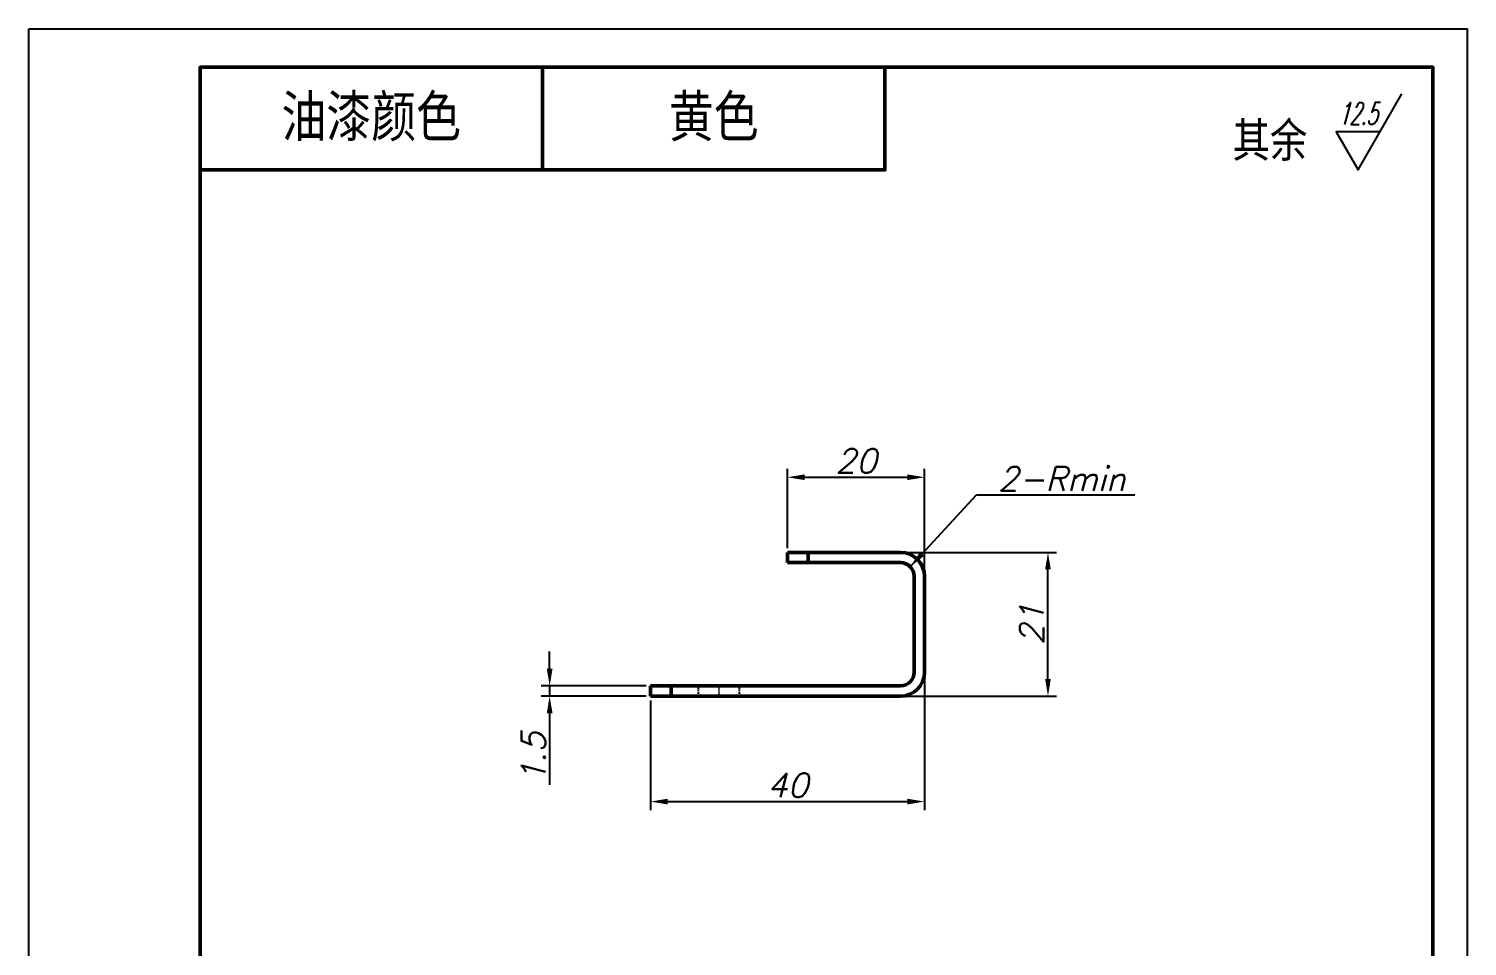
# Model space of a CAD drawing. Header units: inches. Extents: x 17901 to 26602, y 9673 to 14036.
# Drawn here: x 23192.8 to 23402.8, y 12658 to 12792 of the extents above; entities that cross this region are included whole.
import ezdxf
from ezdxf.enums import TextEntityAlignment as Align

# ---------------------------------------------------------------- set-up
doc = ezdxf.new("R2010")
doc.units = ezdxf.units.IN
doc.header["$MEASUREMENT"] = 0
doc.linetypes.add('CENTER', pattern=[50.8, 31.75, -6.35, 6.35, -6.35])
doc.linetypes.add('DASHED2', pattern=[9.525, 6.35, -3.175])
doc.layers.add('Dim', color=3, linetype='Continuous')
for name, color, linetype, lineweight in [('中心线', 1, 'CENTER', 15), ('图框_内框线', 5, 'Continuous', 50), ('标注线', 3, 'Continuous', 25), ('粗实线', 7, 'Continuous', 50), ('虚线', 2, 'DASHED2', 25)]:
    doc.layers.add(name, color=color, linetype=linetype, lineweight=lineweight)
doc.styles.add('DIM_FONT', font='romans.shx', dxfattribs={"oblique": 15})
doc.styles.add('仿宋体', font='FSGB2312.ttf', dxfattribs={"width": 0.8, "height": 3.5})
doc.dimstyles.new('幅面 1：1$0', dxfattribs={"dimtxt": 3.5, "dimasz": 2.5, "dimexe": 1.25, "dimexo": 0.625, "dimtad": 1, "dimdsep": 46, "dimtxsty": 'DIM_FONT', "dimcen": 2.5, "dimclrd": 256, "dimclre": 256, "dimclrt": 256, "dimadec": 0, "dimazin": 0, "dimtm": 1e-09, "dimtfac": 0.5, "dimtmove": 0, "dimatfit": 3, "dimfxl": 1, "dimlwd": -1, "dimarcsym": 0})
doc.dimstyles.new('幅面 1：1$7', dxfattribs={"dimtxt": 3.5, "dimasz": 2.5, "dimexe": 1.25, "dimexo": 0.625, "dimtad": 1, "dimdsep": 46, "dimtxsty": 'DIM_FONT', "dimcen": 2.5, "dimclrd": 256, "dimclrt": 256, "dimadec": 0, "dimazin": 0, "dimtfac": 1, "dimtmove": 0, "dimatfit": 3, "dimfxl": 1, "dimlwd": -1, "dimarcsym": 0})

# ---------------------------------------------------------------- blocks, each defined once
blk = doc.blocks.new('*D375')
at = {"layer": 'Defpoints', "color": 0, "transparency": 16777216}
for p in [(23323.58, 12726.45), (23303.58, 12715.48), (23323.58, 12711.98)]:
    blk.add_point(p, dxfattribs=at)
at = {"layer": '标注线', "lineweight": -2, "transparency": 16777216}
for p, q in [((23303.58, 12716.1), (23303.58, 12727.7)), ((23323.58, 12712.6), (23323.58, 12727.7))]:
    blk.add_line(p, q, dxfattribs=at)
at = {"layer": '标注线', "transparency": 16777216}
blk.add_line((23306.08, 12726.45), (23321.08, 12726.45), dxfattribs=at)
for points in [[(23306.08, 12726.87), (23306.08, 12726.04), (23303.58, 12726.45)], [(23321.08, 12726.87), (23321.08, 12726.04), (23323.58, 12726.45)]]:
    blk.add_solid(points, dxfattribs=at)
at = {"layer": '标注线', "transparency": 16777216, "insert": (23313.58, 12728.83), "char_height": 3.5, "attachment_point": 5, "style": 'DIM_FONT'}
blk.add_mtext('20', dxfattribs=at)
blk = doc.blocks.new('*D376')
at = {"layer": 'Defpoints', "color": 0, "transparency": 16777216}
for p in [(23320.08, 12715.48), (23341.6, 12715.48), (23320.08, 12694.48)]:
    blk.add_point(p, dxfattribs=at)
at = {"layer": '标注线', "lineweight": -2, "transparency": 16777216}
for p, q in [((23320.7, 12715.48), (23342.85, 12715.48)), ((23320.7, 12694.48), (23342.85, 12694.48))]:
    blk.add_line(p, q, dxfattribs=at)
at = {"layer": '标注线', "transparency": 16777216}
blk.add_line((23341.6, 12696.98), (23341.6, 12712.98), dxfattribs=at)
for points in [[(23341.18, 12712.98), (23342.01, 12712.98), (23341.6, 12715.48)], [(23341.18, 12696.98), (23342.01, 12696.98), (23341.6, 12694.48)]]:
    blk.add_solid(points, dxfattribs=at)
at = {"layer": '标注线', "transparency": 16777216, "insert": (23339.22, 12704.98), "char_height": 3.5, "attachment_point": 5, "rotation": 90, "style": 'DIM_FONT'}
blk.add_mtext('21', dxfattribs=at)
blk = doc.blocks.new('*D377')
at = {"layer": 'Defpoints', "color": 0, "transparency": 16777216}
for p in [(23323.58, 12697.98), (23283.58, 12694.48), (23323.58, 12679.08)]:
    blk.add_point(p, dxfattribs=at)
at = {"layer": '标注线', "lineweight": -2, "transparency": 16777216}
for p, q in [((23323.58, 12697.35), (23323.58, 12677.83)), ((23283.58, 12693.85), (23283.58, 12677.83))]:
    blk.add_line(p, q, dxfattribs=at)
at = {"layer": '标注线', "transparency": 16777216}
blk.add_line((23286.08, 12679.08), (23321.08, 12679.08), dxfattribs=at)
for points in [[(23286.08, 12679.5), (23286.08, 12678.67), (23283.58, 12679.08)], [(23321.08, 12679.5), (23321.08, 12678.67), (23323.58, 12679.08)]]:
    blk.add_solid(points, dxfattribs=at)
at = {"layer": '标注线', "transparency": 16777216, "insert": (23303.58, 12681.46), "char_height": 3.5, "attachment_point": 5, "style": 'DIM_FONT'}
blk.add_mtext('40', dxfattribs=at)
blk = doc.blocks.new('*D378')
at = {"layer": 'Defpoints', "color": 0, "transparency": 16777216}
for p in [(23283.58, 12695.98), (23268.85, 12694.48), (23283.58, 12694.48)]:
    blk.add_point(p, dxfattribs=at)
at = {"layer": '标注线', "transparency": 16777216}
for p, q in [((23268.85, 12698.48), (23268.85, 12700.98)), ((23268.85, 12695.98), (23268.85, 12694.48)), ((23268.85, 12691.98), (23268.85, 12681.55))]:
    blk.add_line(p, q, dxfattribs=at)
at = {"layer": '标注线', "lineweight": -2, "transparency": 16777216}
for p, q in [((23282.95, 12695.98), (23267.6, 12695.98)), ((23282.95, 12694.48), (23267.6, 12694.48))]:
    blk.add_line(p, q, dxfattribs=at)
at = {"layer": '标注线', "transparency": 16777216}
for points in [[(23268.43, 12698.48), (23269.27, 12698.48), (23268.85, 12695.98)], [(23268.43, 12691.98), (23269.27, 12691.98), (23268.85, 12694.48)]]:
    blk.add_solid(points, dxfattribs=at)
at = {"layer": '标注线', "transparency": 16777216, "insert": (23266.48, 12685.51), "char_height": 3.5, "attachment_point": 5, "rotation": 90, "style": 'DIM_FONT'}
blk.add_mtext('1.5', dxfattribs=at)

msp = doc.modelspace()

# ---------------------------------------------------------------- linework, layer by layer
at = {"layer": 'Defpoints'}
msp.add_lwpolyline([(23192.807, 12791.956), (23402.807, 12791.956), (23402.807, 12494.956), (23192.807, 12494.956)], close=True, dxfattribs=at)
at = {"layer": 'Dim', "ltscale": 2}
msp.add_lwpolyline([(23390.061, 12776.904), (23383.661, 12776.904), (23386.861, 12771.362), (23393.261, 12782.447)], dxfattribs=at)
at = {"layer": '中心线', "ltscale": 0.045}
msp.add_line((23293.578, 12694.329), (23293.578, 12696.129), dxfattribs=at)
at = {"layer": '图框_内框线'}
msp.add_line((23267.807, 12786.336), (23267.807, 12771.336), dxfattribs=at)
for points in [[(23217.807, 12499.956), (23397.807, 12499.956), (23397.807, 12786.336), (23217.807, 12786.336)], [(23217.807, 12786.336), (23317.807, 12786.336), (23317.807, 12771.336), (23217.807, 12771.336)]]:
    msp.add_lwpolyline(points, close=True, dxfattribs=at)
at = {"layer": '粗实线', "ltscale": 0.075}
for p, q in [((23306.578, 12715.479), (23303.578, 12715.479)), ((23306.578, 12713.979), (23303.578, 12713.979)), ((23286.578, 12695.979), (23283.578, 12695.979)), ((23283.578, 12694.479), (23286.578, 12694.479))]:
    msp.add_line(p, q, dxfattribs=at)
at = {"layer": '粗实线', "ltscale": 0.0375}
for p, q in [((23303.578, 12715.479), (23303.578, 12713.979)), ((23306.578, 12715.479), (23306.578, 12713.979)), ((23283.578, 12695.979), (23283.578, 12694.479)), ((23286.578, 12695.979), (23286.578, 12694.479))]:
    msp.add_line(p, q, dxfattribs=at)
at = {"layer": '粗实线', "ltscale": 0.3375}
for p, q in [((23320.078, 12715.479), (23306.578, 12715.479)), ((23306.578, 12713.979), (23320.078, 12713.979))]:
    msp.add_line(p, q, dxfattribs=at)
at = {"layer": '粗实线', "ltscale": 0.35}
for p, q in [((23322.078, 12711.979), (23322.078, 12697.979)), ((23323.578, 12697.979), (23323.578, 12711.979))]:
    msp.add_line(p, q, dxfattribs=at)
at = {"layer": '粗实线'}
for p, q in [((23320.078, 12695.979), (23286.578, 12695.979)), ((23286.578, 12694.479), (23320.078, 12694.479))]:
    msp.add_line(p, q, dxfattribs=at)
for centre, radius, start, end in [((23320.078, 12711.979), 3.5, 360, 90), ((23320.078, 12711.979), 2, 360, 90), ((23320.078, 12697.979), 2, 270, 0), ((23320.078, 12697.979), 3.5, 270, 0)]:
    msp.add_arc(centre, radius, start, end, dxfattribs=at)
at = {"layer": '虚线', "ltscale": 0.0375}
for p, q in [((23306.578, 12715.479), (23306.578, 12713.979)), ((23286.578, 12695.979), (23286.578, 12694.479)), ((23290.578, 12694.479), (23290.578, 12695.979)), ((23290.578, 12694.479), (23290.578, 12695.979)), ((23296.578, 12694.479), (23296.578, 12695.979)), ((23296.578, 12694.479), (23296.578, 12695.979))]:
    msp.add_line(p, q, dxfattribs=at)

# ---------------------------------------------------------------- texts
at = {"layer": 'Dim', "ltscale": 2, "style": 'DIM_FONT', "oblique": 15, "width": 0.559478}
msp.add_text('12.5', height=3.2, dxfattribs=at).set_placement((23384.001, 12777.969), (23389.713, 12777.969), align=Align.FIT)
at = {"layer": 'Dim', "insert": (23368.542, 12778.204), "char_height": 5, "width": 61.23649, "attachment_point": 1, "style": '仿宋体'}
msp.add_mtext('其余', dxfattribs=at)
at = {"layer": '标注线', "char_height": 6, "width": 50, "attachment_point": 5, "style": '仿宋体'}
for s, insert in [('油漆颜色', (23242.807, 12778.836)), ('{\\fSimSun|b0|i0|c134|p2;黄色}', (23292.807, 12778.836))]:
    msp.add_mtext(s, dxfattribs=dict(at, insert=insert))
at = {"layer": '标注线', "insert": (23334.312, 12724.488), "char_height": 3.5, "attachment_point": 7, "style": 'DIM_FONT'}
msp.add_mtext('2-Rmin', dxfattribs=at)

# ---------------------------------------------------------------- dimensions: what is measured, and where the dimension line sits
at = {"layer": '标注线'}
for base, p1, p2, picture, middle in [((23323.578, 12726.452), (23303.578, 12715.479), (23323.578, 12711.979), '*D375', (23313.578, 12728.827)), ((23323.578, 12679.082), (23283.578, 12694.479), (23323.578, 12697.979), '*D377', (23303.578, 12681.457))]:
    dim = msp.add_linear_dim(base=base, p1=p1, p2=p2, dimstyle='幅面 1：1$0', dxfattribs=at)
    dim.commit()
    dim.dimension.update_dxf_attribs({"geometry": picture, "text_midpoint": middle})
for base, p1, p2, picture, middle in [((23341.597, 12715.479), (23320.078, 12694.479), (23320.078, 12715.479), '*D376', (23339.222, 12704.979)), ((23268.851, 12694.479), (23283.578, 12695.979), (23283.578, 12694.479), '*D378', (23266.476, 12685.514))]:
    dim = msp.add_linear_dim(base=base, p1=p1, p2=p2, angle=90, dimstyle='幅面 1：1$0', dxfattribs=at)
    dim.commit()
    dim.dimension.update_dxf_attribs({"geometry": picture, "text_midpoint": middle})

# ---------------------------------------------------------------- leaders
at = {"layer": '标注线', "annotation_type": 0, "has_hookline": 1, "hookline_direction": 0, "text_width": 19.947}
msp.add_leader([(23321.492, 12713.393), (23331.187, 12723.863), (23333.687, 12723.863)], dimstyle='幅面 1：1$7', override={"dimgap": 0.625, "dimtad": 1}, dxfattribs=at)

doc.saveas('drawing.dxf')
